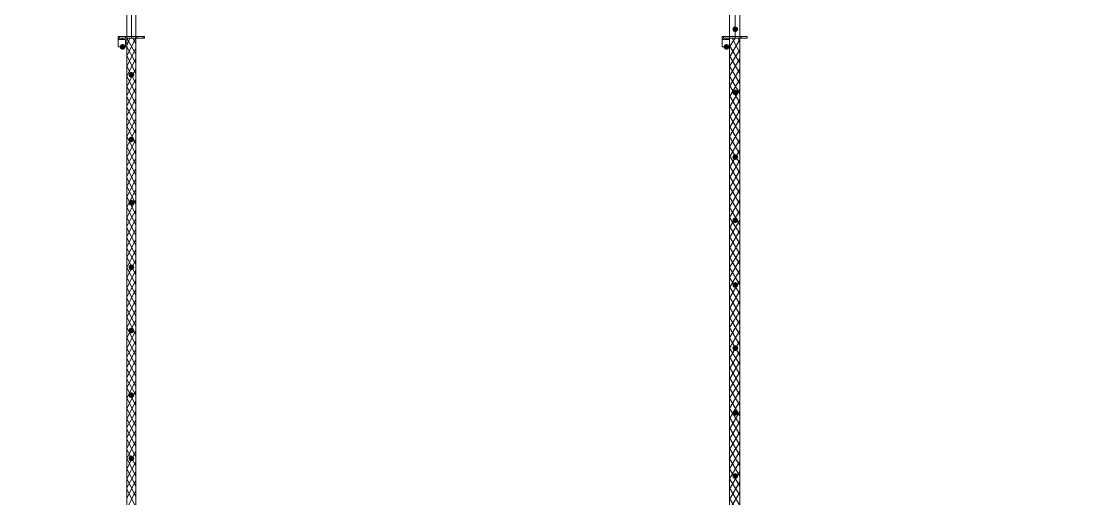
# Model space of a CAD drawing. Header units: millimetres. Extents: x 0 to 420, y 0 to 297.
# Drawn here: x 205.27 to 235.78, y 109.71 to 123.47 of the extents above; entities that cross this region are included whole.
import ezdxf

# ---------------------------------------------------------------- set-up
doc = ezdxf.new("R2010")
doc.units = ezdxf.units.MM

msp = doc.modelspace()

# ---------------------------------------------------------------- hatches: boundary and pattern name
for points in [[(225.933, 123.232333), (225.908129, 123.172537), (225.848333, 123.147667), (225.788537, 123.172537), (225.763667, 123.232333), (225.788537, 123.292129), (225.848333, 123.317), (225.908129, 123.292129)], [(208.28, 122.724333), (208.255129, 122.664537), (208.195333, 122.639667), (208.135538, 122.664537), (208.110667, 122.724333), (208.135537, 122.784129), (208.195333, 122.809), (208.255129, 122.784129)], [(225.679, 122.724333), (225.654129, 122.664537), (225.594333, 122.639667), (225.534538, 122.664537), (225.509667, 122.724333), (225.534537, 122.784129), (225.594333, 122.809), (225.654129, 122.784129)], [(208.534, 121.92), (208.509129, 121.860204), (208.449333, 121.835333), (208.389538, 121.860204), (208.364667, 121.92), (208.389537, 121.979796), (208.449333, 122.004667), (208.509129, 121.979796)], [(225.933, 121.412), (225.908129, 121.352204), (225.848333, 121.327333), (225.788537, 121.352204), (225.763667, 121.412), (225.788537, 121.471796), (225.848333, 121.496667), (225.908129, 121.471796)], [(208.534, 120.057333), (208.509129, 119.997537), (208.449333, 119.972667), (208.389538, 119.997537), (208.364667, 120.057333), (208.389537, 120.117129), (208.449333, 120.142), (208.509129, 120.117129)], [(225.933, 119.549333), (225.908129, 119.489537), (225.848333, 119.464667), (225.788537, 119.489537), (225.763667, 119.549333), (225.788537, 119.609129), (225.848333, 119.634), (225.908129, 119.609129)], [(208.534, 118.237), (208.509129, 118.177204), (208.449333, 118.152333), (208.389538, 118.177204), (208.364667, 118.237), (208.389537, 118.296796), (208.449333, 118.321667), (208.509129, 118.296796)], [(225.933, 117.729), (225.908129, 117.669204), (225.848333, 117.644333), (225.788537, 117.669204), (225.763667, 117.729), (225.788537, 117.788796), (225.848333, 117.813667), (225.908129, 117.788796)], [(208.534, 116.374333), (208.509129, 116.314537), (208.449333, 116.289667), (208.389538, 116.314537), (208.364667, 116.374333), (208.389537, 116.434129), (208.449333, 116.459), (208.509129, 116.434129)], [(225.933, 115.866333), (225.908129, 115.806537), (225.848333, 115.781667), (225.788537, 115.806537), (225.763667, 115.866333), (225.788537, 115.926129), (225.848333, 115.951), (225.908129, 115.926129)], [(208.534, 114.554), (208.509129, 114.494204), (208.449333, 114.469333), (208.389538, 114.494204), (208.364667, 114.554), (208.389537, 114.613796), (208.449333, 114.638667), (208.509129, 114.613796)], [(225.933, 114.046), (225.908129, 113.986204), (225.848333, 113.961333), (225.788537, 113.986204), (225.763667, 114.046), (225.788537, 114.105796), (225.848333, 114.130667), (225.908129, 114.105796)], [(208.534, 112.691333), (208.509129, 112.631537), (208.449333, 112.606667), (208.389538, 112.631537), (208.364667, 112.691333), (208.389537, 112.751129), (208.449333, 112.776), (208.509129, 112.751129)], [(225.933, 112.183333), (225.908129, 112.123538), (225.848333, 112.098667), (225.788537, 112.123538), (225.763667, 112.183333), (225.788537, 112.243129), (225.848333, 112.268), (225.908129, 112.243129)], [(208.534, 110.871), (208.509129, 110.811204), (208.449333, 110.786333), (208.389538, 110.811204), (208.364667, 110.871), (208.389537, 110.930796), (208.449333, 110.955667), (208.509129, 110.930796)], [(225.933, 110.363), (225.908129, 110.303204), (225.848333, 110.278333), (225.788537, 110.303204), (225.763667, 110.363), (225.788537, 110.422796), (225.848333, 110.447667), (225.908129, 110.422796)]]:
    msp.add_hatch(color=7).paths.add_polyline_path(points, flags=0)

# ---------------------------------------------------------------- linework, layer by layer
at = {"color": 43, "lineweight": 0}
for points in [[(208.322333, 140.081), (191.219667, 140.081), (191.219667, 105.579333), (208.322333, 105.579333)], [(208.576333, 140.081), (208.576333, 105.579333), (225.679, 105.579333), (225.679, 140.081)], [(225.975333, 140.081), (225.975333, 105.579333), (243.586, 105.579333), (243.586, 140.081)]]:
    msp.add_lwpolyline(points, close=True, dxfattribs=at)
at = {"color": 7, "lineweight": 0}
for points in [[(208.830333, 122.978333), (208.068333, 122.978333), (208.068333, 123.020667), (208.449333, 123.020667), (208.449333, 123.655667), (208.068333, 123.655667), (208.068333, 123.698), (208.830333, 123.698), (208.830333, 123.655667), (208.449333, 123.655667), (208.449333, 123.020667), (208.830333, 123.020667)], [(226.187, 122.978333), (225.467333, 122.978333), (225.467333, 123.020667), (225.848333, 123.020667), (225.848333, 123.655667), (225.467333, 123.655667), (225.467333, 123.698), (226.187, 123.698), (226.187, 123.655667), (225.848333, 123.655667), (225.848333, 123.020667), (226.187, 123.020667)], [(208.322333, 122.978333), (208.068333, 122.978333), (208.068333, 122.724333), (208.322333, 122.724333)], [(208.28, 122.936), (208.28, 122.724333), (208.068333, 122.724333), (208.068333, 122.936)], [(208.322333, 122.978333), (208.322333, 106.299), (208.576333, 106.299), (208.576333, 122.978333)], [(225.679, 122.978333), (225.467333, 122.978333), (225.467333, 122.724333), (225.679, 122.724333)], [(225.679, 122.936), (225.679, 122.724333), (225.467333, 122.724333), (225.467333, 122.936)], [(225.679, 122.978333), (225.679, 106.299), (225.975333, 106.299), (225.975333, 122.978333)]]:
    msp.add_lwpolyline(points, close=True, dxfattribs=at)
for points in [[(208.449333, 122.978333), (208.449333, 123.698)], [(225.848333, 122.978333), (225.848333, 123.698)], [(208.110667, 122.978333), (208.110667, 123.020667)], [(208.195333, 122.978333), (208.195333, 122.936)], [(208.28, 122.978333), (208.28, 123.020667)], [(208.322333, 122.766667), (208.407, 122.978333)], [(208.322333, 122.470333), (208.576333, 122.978333)], [(208.576333, 122.512667), (208.322333, 122.978333)], [(208.576333, 122.809), (208.491667, 122.978333)], [(208.618667, 122.978333), (208.618667, 123.020667)], [(208.788, 122.978333), (208.788, 123.020667)], [(225.509667, 122.978333), (225.509667, 123.020667)], [(225.594333, 122.978333), (225.594333, 122.936)], [(225.679, 122.978333), (225.679, 123.020667)], [(225.679, 122.724333), (225.848333, 122.978333)], [(225.679, 122.428), (225.975333, 122.936)], [(225.975333, 122.555), (225.763667, 122.978333)], [(225.975333, 122.851333), (225.933, 122.978333)], [(226.017667, 122.978333), (226.017667, 123.020667)], [(226.187, 122.978333), (226.187, 123.020667)], [(208.576333, 122.258667), (208.322333, 122.724333)], [(208.322333, 122.174), (208.576333, 122.682)], [(225.975333, 122.258667), (225.679, 122.766667)], [(225.679, 122.174), (225.975333, 122.639667)], [(208.576333, 121.962333), (208.322333, 122.470333)], [(208.322333, 121.877667), (208.576333, 122.385667)], [(225.975333, 121.962333), (225.679, 122.470333)], [(225.679, 121.877667), (225.975333, 122.385667)], [(208.576333, 121.666), (208.322333, 122.174)], [(208.322333, 121.581333), (208.576333, 122.089333)], [(225.975333, 121.666), (225.679, 122.174)], [(225.679, 121.581333), (225.975333, 122.089333)], [(208.576333, 121.369667), (208.322333, 121.877667)], [(208.322333, 121.327333), (208.576333, 121.793)], [(225.975333, 121.369667), (225.679, 121.877667)], [(225.679, 121.285), (225.975333, 121.793)], [(208.576333, 121.073333), (208.322333, 121.581333)], [(208.322333, 121.031), (208.576333, 121.539)], [(225.975333, 121.115667), (225.679, 121.623667)], [(225.679, 120.988667), (225.975333, 121.496667)], [(208.576333, 120.777), (208.322333, 121.285)], [(208.322333, 120.734667), (208.576333, 121.242667)], [(225.975333, 120.819333), (225.679, 121.327333)], [(225.679, 120.692333), (225.975333, 121.200333)], [(208.576333, 120.480667), (208.322333, 120.988667)], [(208.322333, 120.438333), (208.576333, 120.946333)], [(225.975333, 120.523), (225.679, 121.031)], [(225.679, 120.396), (225.975333, 120.904)], [(208.576333, 120.226667), (208.322333, 120.692333)], [(208.322333, 120.142), (208.576333, 120.65)], [(225.975333, 120.226667), (225.679, 120.734667)], [(225.679, 120.142), (225.975333, 120.65)], [(208.576333, 119.930333), (208.322333, 120.438333)], [(208.322333, 119.845667), (208.576333, 120.353667)], [(225.975333, 119.930333), (225.679, 120.438333)], [(225.679, 119.845667), (225.975333, 120.353667)], [(208.576333, 119.634), (208.322333, 120.142)], [(208.322333, 119.549333), (208.576333, 120.057333)], [(225.975333, 119.634), (225.679, 120.142)], [(225.679, 119.549333), (225.975333, 120.057333)], [(208.576333, 119.337667), (208.322333, 119.845667)], [(208.322333, 119.295333), (208.576333, 119.761)], [(225.975333, 119.38), (225.679, 119.845667)], [(225.679, 119.253), (225.975333, 119.761)], [(225.975333, 119.083667), (225.679, 119.591667)], [(208.576333, 119.041333), (208.322333, 119.549333)], [(208.322333, 118.999), (208.576333, 119.507)], [(225.679, 118.956667), (225.975333, 119.464667)], [(225.975333, 118.787333), (225.679, 119.295333)], [(208.576333, 118.745), (208.322333, 119.253)], [(208.322333, 118.702667), (208.576333, 119.210667)], [(208.576333, 118.448667), (208.322333, 118.956667)], [(225.679, 118.660333), (225.975333, 119.168333)], [(225.975333, 118.491), (225.679, 118.999)], [(208.322333, 118.406333), (208.576333, 118.914333)], [(208.576333, 118.194667), (208.322333, 118.702667)], [(225.679, 118.406333), (225.975333, 118.872)], [(225.975333, 118.194667), (225.679, 118.702667)], [(208.322333, 118.11), (208.576333, 118.618)], [(208.576333, 117.898333), (208.322333, 118.406333)], [(225.679, 118.11), (225.975333, 118.618)], [(225.975333, 117.898333), (225.679, 118.406333)], [(208.322333, 117.813667), (208.576333, 118.321667)], [(208.576333, 117.602), (208.322333, 118.11)], [(225.679, 117.813667), (225.975333, 118.321667)], [(225.975333, 117.602), (225.679, 118.11)], [(208.322333, 117.559667), (208.576333, 118.025333)], [(208.576333, 117.305667), (208.322333, 117.813667)], [(208.322333, 117.263333), (208.576333, 117.771333)], [(225.679, 117.517333), (225.975333, 118.025333)], [(225.975333, 117.348), (225.679, 117.813667)], [(208.576333, 117.009333), (208.322333, 117.517333)], [(208.322333, 116.967), (208.576333, 117.475)], [(225.679, 117.221), (225.975333, 117.729)], [(225.975333, 117.051667), (225.679, 117.559667)], [(225.679, 116.924667), (225.975333, 117.432667)], [(208.576333, 116.713), (208.322333, 117.221)], [(208.322333, 116.670667), (208.576333, 117.178667)], [(225.975333, 116.755333), (225.679, 117.263333)], [(225.679, 116.628333), (225.975333, 117.136333)], [(208.576333, 116.459), (208.322333, 116.924667)], [(208.322333, 116.374333), (208.576333, 116.882333)], [(225.975333, 116.459), (225.679, 116.967)], [(225.679, 116.374333), (225.975333, 116.84)], [(208.576333, 116.162667), (208.322333, 116.670667)], [(208.322333, 116.078), (208.576333, 116.586)], [(225.975333, 116.162667), (225.679, 116.670667)], [(225.679, 116.078), (225.975333, 116.586)], [(208.576333, 115.866333), (208.322333, 116.374333)], [(208.322333, 115.781667), (208.576333, 116.289667)], [(225.975333, 115.866333), (225.679, 116.374333)], [(225.679, 115.781667), (225.975333, 116.289667)], [(208.576333, 115.57), (208.322333, 116.078)], [(208.322333, 115.527667), (208.576333, 115.993333)], [(225.975333, 115.612333), (225.679, 116.078)], [(225.679, 115.485333), (225.975333, 115.993333)], [(208.576333, 115.273667), (208.322333, 115.781667)], [(208.322333, 115.231333), (208.576333, 115.739333)], [(225.975333, 115.316), (225.679, 115.824)], [(225.679, 115.189), (225.975333, 115.697)], [(208.576333, 114.977333), (208.322333, 115.485333)], [(208.322333, 114.935), (208.576333, 115.443)], [(225.975333, 115.019667), (225.679, 115.527667)], [(225.679, 114.892667), (225.975333, 115.400667)], [(208.576333, 114.681), (208.322333, 115.189)], [(208.322333, 114.638667), (208.576333, 115.146667)], [(225.975333, 114.723333), (225.679, 115.231333)], [(225.679, 114.638667), (225.975333, 115.104333)], [(208.576333, 114.427), (208.322333, 114.935)], [(208.322333, 114.342333), (208.576333, 114.850333)], [(225.975333, 114.427), (225.679, 114.935)], [(225.679, 114.342333), (225.975333, 114.850333)], [(208.576333, 114.130667), (208.322333, 114.638667)], [(208.322333, 114.046), (208.576333, 114.554)], [(225.975333, 114.130667), (225.679, 114.638667)], [(225.679, 114.046), (225.975333, 114.554)], [(208.576333, 113.834333), (208.322333, 114.342333)], [(208.322333, 113.792), (208.576333, 114.257667)], [(225.975333, 113.834333), (225.679, 114.342333)], [(225.679, 113.749667), (225.975333, 114.257667)], [(208.576333, 113.538), (208.322333, 114.046)], [(208.322333, 113.495667), (208.576333, 114.003667)], [(225.975333, 113.580333), (225.679, 114.046)], [(225.679, 113.453333), (225.975333, 113.961333)], [(225.975333, 113.284), (225.679, 113.792)], [(208.576333, 113.241667), (208.322333, 113.749667)], [(208.322333, 113.199333), (208.576333, 113.707333)], [(225.679, 113.157), (225.975333, 113.665)], [(225.975333, 112.987667), (225.679, 113.495667)], [(208.576333, 112.945333), (208.322333, 113.453333)], [(208.322333, 112.903), (208.576333, 113.411)], [(225.679, 112.860667), (225.975333, 113.368667)], [(225.975333, 112.691333), (225.679, 113.199333)], [(208.576333, 112.691333), (208.322333, 113.157)], [(208.322333, 112.606667), (208.576333, 113.114667)], [(208.576333, 112.395), (208.322333, 112.903)], [(225.679, 112.606667), (225.975333, 113.072333)], [(225.975333, 112.395), (225.679, 112.903)], [(208.322333, 112.310333), (208.576333, 112.818333)], [(208.576333, 112.098667), (208.322333, 112.606667)], [(225.679, 112.310333), (225.975333, 112.818333)], [(225.975333, 112.098667), (225.679, 112.606667)], [(208.322333, 112.014), (208.576333, 112.522)], [(208.576333, 111.802333), (208.322333, 112.310333)], [(225.679, 112.014), (225.975333, 112.522)], [(225.975333, 111.844667), (225.679, 112.310333)], [(208.322333, 111.76), (208.576333, 112.225667)], [(208.576333, 111.506), (208.322333, 112.014)], [(208.322333, 111.463667), (208.576333, 111.971667)], [(225.679, 111.717667), (225.975333, 112.225667)], [(225.975333, 111.548333), (225.679, 112.056333)], [(208.576333, 111.209667), (208.322333, 111.717667)], [(208.322333, 111.167333), (208.576333, 111.675333)], [(225.679, 111.421333), (225.975333, 111.929333)], [(225.975333, 111.252), (225.679, 111.76)], [(208.576333, 110.913333), (208.322333, 111.421333)], [(208.322333, 110.871), (208.576333, 111.379)], [(225.679, 111.125), (225.975333, 111.633)], [(225.975333, 110.955667), (225.679, 111.463667)], [(225.679, 110.871), (225.975333, 111.336667)], [(208.576333, 110.659333), (208.322333, 111.125)], [(208.322333, 110.574667), (208.576333, 111.082667)], [(225.975333, 110.659333), (225.679, 111.167333)], [(225.679, 110.574667), (225.975333, 111.082667)], [(208.576333, 110.363), (208.322333, 110.871)], [(208.322333, 110.278333), (208.576333, 110.786333)], [(225.975333, 110.363), (225.679, 110.871)], [(225.679, 110.278333), (225.975333, 110.786333)], [(208.576333, 110.066667), (208.322333, 110.574667)], [(208.322333, 110.024333), (208.576333, 110.49)], [(225.975333, 110.066667), (225.679, 110.574667)], [(225.679, 109.982), (225.975333, 110.49)], [(208.576333, 109.770333), (208.322333, 110.278333)], [(208.322333, 109.728), (208.576333, 110.236)], [(225.975333, 109.812667), (225.679, 110.278333)], [(225.679, 109.685667), (225.975333, 110.193667)], [(208.576333, 109.474), (208.322333, 109.982)], [(208.322333, 109.431667), (208.576333, 109.939667)], [(225.975333, 109.516333), (225.679, 110.024333)], [(225.679, 109.389333), (225.975333, 109.897333)], [(225.975333, 109.22), (225.679, 109.728)]]:
    msp.add_lwpolyline(points, dxfattribs=at)

doc.saveas('drawing.dxf')
